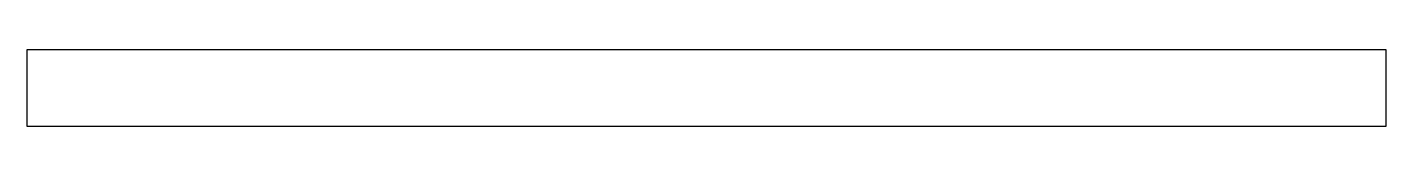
# Model space of a CAD drawing. Header units: metres. Extents: x 2536 to 2870, y 16359 to 16378.
import ezdxf

# ---------------------------------------------------------------- set-up
doc = ezdxf.new("R2010")
doc.units = ezdxf.units.M
doc.layers.add('Painéis', color=7, linetype='Continuous')

msp = doc.modelspace()

# ---------------------------------------------------------------- linework, layer by layer
at = {"layer": 'Painéis', "color": 7, "lineweight": 25}
for points in [[(2780.19, 16358.84), (2536.19, 16358.84), (2536.19, 16377.84), (2780.19, 16377.84)], [(2780.19, 16377.84), (2870.19, 16377.84), (2870.19, 16358.84), (2780.19, 16358.84)]]:
    msp.add_lwpolyline(points, dxfattribs=at)

doc.saveas('drawing.dxf')
